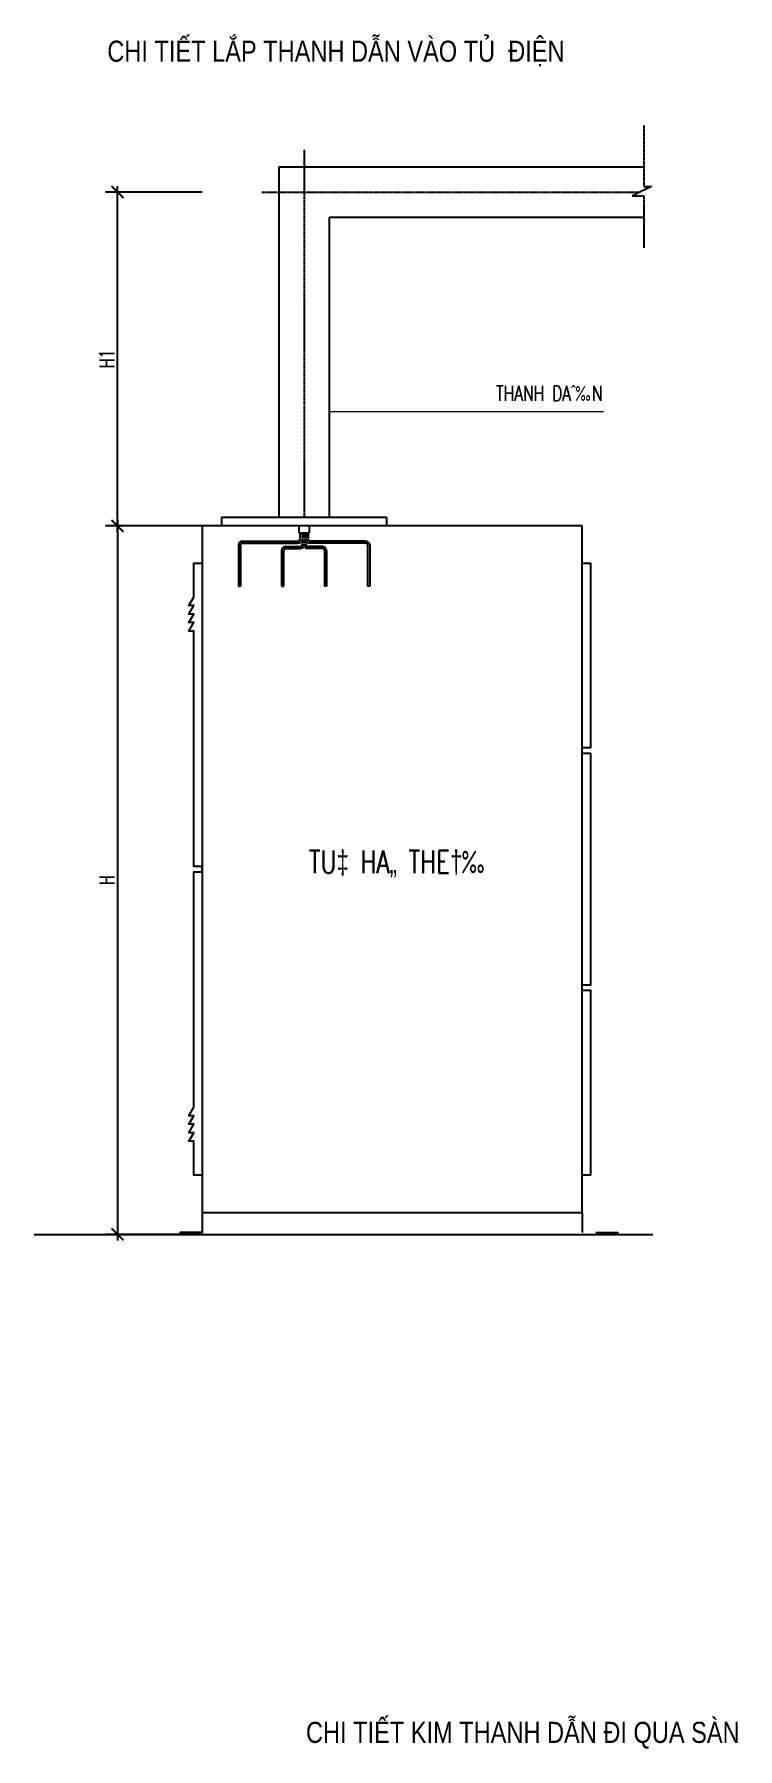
# Model space of a CAD drawing. Extents: x -5343388 to 7033982, y -486386 to 188356.
# Drawn here: x 597370 to 609037, y 22845 to 51295 of the extents above; entities that cross this region are included whole.
import ezdxf
from ezdxf.enums import TextEntityAlignment as Align

# ---------------------------------------------------------------- set-up
doc = ezdxf.new("R2010")
doc.units = 0
doc.header["$MEASUREMENT"] = 0
doc.linetypes.add('CENTER', pattern=[2, 1.25, -0.25, 0.25, -0.25])
doc.linetypes.add('CENTER2', pattern=[1.125, 0.75, -0.125, 0.125, -0.125])
doc.layers.add('0-----TEXT DIEN', color=3, linetype='Continuous', lineweight=0)
for name, color, linetype in [('2', 2, 'Continuous'), ('3', 3, 'CENTER2'), ('BUSDUCT', 6, 'Continuous'), ('DETAIL', 2, 'Continuous'), ('PANEL', 1, 'Continuous'), ('WALL', 11, 'Continuous')]:
    doc.layers.add(name, color=color, linetype=linetype)
doc.styles.add('RMS', font='romans.shx', dxfattribs={"width": 0.7, "bigfont": 'vns.shx'})
doc.styles.add('ROMANS1', font='ROMANS1.shx')
doc.styles.add('TEXT1', font='', dxfattribs={"width": 0.85, "height": 200})
doc.styles.get('TEXT1').set_extended_font_data('.VnArialH')
doc.dimstyles.new('1-10', dxfattribs={"dimtxt": 500, "dimasz": 200, "dimexe": 200, "dimexo": 0, "dimgap": 150, "dimtad": 1, "dimdec": 0, "dimzin": 12, "dimdsep": 46, "dimtxsty": 'RMS', "dimblk1": 'ARCHTICK', "dimblk2": 'ARCHTICK', "dimsah": 1, "dimcen": 0.09, "dimdle": 100, "dimclrd": 1, "dimclre": 1, "dimclrt": 7, "dimadec": 0, "dimazin": 0, "dimtfac": 1, "dimtdec": 0, "dimtix": 1, "dimtmove": 2, "dimatfit": 3, "dimldrblk": 'ARCHTICK', "dimfxl": 1, "dimtvp": 0.249377, "dimtolj": 1, "dimtzin": 12, "dimarcsym": 0})

# ---------------------------------------------------------------- blocks, each defined once
blk = doc.blocks.new('_ArchTick')
at = {"color": 0, "linetype": 'ByBlock', "const_width": 0.15}
blk.add_lwpolyline([(-0.5, -0.5), (0.5, 0.5)], dxfattribs=at)
blk = doc.blocks.new('*D102')
at = {"layer": '3', "color": 1, "linetype": 'ByBlock', "lineweight": -2, "transparency": 16777216}
for p, q in [((600157, 43136), (598551, 43136)), ((598751, 43236), (598751, 31280)), ((600157, 31380), (598551, 31380))]:
    blk.add_line(p, q, dxfattribs=at)
at = {"layer": 'DEFPOINTS', "color": 0, "linetype": 'ByBlock', "transparency": 16777216}
for p in [(600157, 43136), (598751, 31380), (600157, 31380)]:
    blk.add_point(p, dxfattribs=at)
at = {"layer": '3', "color": 1, "linetype": 'ByBlock', "lineweight": -2, "transparency": 16777216, "xscale": 200, "yscale": 200, "zscale": 200}
for p, rotation in [((598751, 43136), 90), ((598751, 31380), 270)]:
    blk.add_blockref('_ArchTick', p, dxfattribs=dict(at, rotation=rotation))
at = {"layer": '3', "color": 7, "linetype": 'ByBlock', "transparency": 16777216, "insert": (598576, 37258), "char_height": 250, "attachment_point": 5, "rotation": 90, "style": 'RMS'}
blk.add_mtext('\\A1;H', dxfattribs=at)
blk = doc.blocks.new('*D103')
at = {"layer": '3', "color": 1, "linetype": 'ByBlock', "lineweight": -2, "transparency": 16777216}
for p, q in [((600157, 48677), (598551, 48677)), ((598751, 43036), (598751, 48777)), ((600157, 43136), (598551, 43136))]:
    blk.add_line(p, q, dxfattribs=at)
at = {"layer": 'DEFPOINTS', "color": 0, "linetype": 'ByBlock', "transparency": 16777216}
for p in [(598751, 48677), (600157, 48677), (600157, 43136)]:
    blk.add_point(p, dxfattribs=at)
at = {"layer": '3', "color": 1, "linetype": 'ByBlock', "lineweight": -2, "transparency": 16777216, "xscale": 200, "yscale": 200, "zscale": 200}
for p, rotation in [((598751, 48677), 90), ((598751, 43136), 270)]:
    blk.add_blockref('_ArchTick', p, dxfattribs=dict(at, rotation=rotation))
at = {"layer": '3', "color": 7, "linetype": 'ByBlock', "transparency": 16777216, "insert": (598576, 45907), "char_height": 250, "attachment_point": 5, "rotation": 90, "style": 'RMS'}
blk.add_mtext('\\A1;H1', dxfattribs=at)

msp = doc.modelspace()

# ---------------------------------------------------------------- linework, layer by layer
at = {"layer": '0-----TEXT DIEN'}
msp.add_lwpolyline([(602263.70817, 45034.36309), (606812.15507, 45034.36309)], dxfattribs=at)
at = {"layer": 'BUSDUCT', "color": 8, "linetype": 'CENTER2'}
for p, q in [((601844.64567, 49377.30058), (601844.64567, 43276.98808)), ((601144.33317, 48676.98808), (607418.89702, 48676.98808))]:
    msp.add_line(p, q, dxfattribs=at)
at = {"layer": 'BUSDUCT', "linetype": 'Continuous'}
for p, q in [((601425.58317, 49096.05058), (601425.58317, 43276.98808)), ((602263.70817, 48257.92558), (602263.70817, 43276.98808))]:
    msp.add_line(p, q, dxfattribs=at)
at = {"layer": 'BUSDUCT'}
for p, q in [((601425.58317, 49096.05058), (607480.32497, 49096.05058)), ((602263.70817, 48257.92558), (607480.32497, 48257.92558))]:
    msp.add_line(p, q, dxfattribs=at)
at = {"layer": 'BUSDUCT', "color": 4, "linetype": 'Continuous'}
for p, q in [((600474.95817, 43276.98808), (600474.95817, 43136.36308)), ((603214.33317, 43276.98808), (600474.95817, 43276.98808)), ((603214.33317, 43276.98808), (603214.33317, 43136.36308)), ((603214.33317, 43136.36308), (600474.95817, 43136.36308))]:
    msp.add_line(p, q, dxfattribs=at)
at = {"layer": 'BUSDUCT', "color": 8, "linetype": 'CENTER2'}
msp.add_lwpolyline([(607480.32497, 49788.15348), (607480.32497, 48770.2265), (607608.06007, 48770.2265), (607286.81943, 48611.88707), (607480.32497, 48611.88707), (607480.32497, 47753.11176)], dxfattribs=at)
at = {"layer": 'DETAIL'}
for p, q in [((601760.27067, 43136.36308), (601760.27067, 43023.86308)), ((601760.27067, 43023.86308), (601929.02067, 43023.86308)), ((601929.02067, 43136.36308), (601929.02067, 43023.86308))]:
    msp.add_line(p, q, dxfattribs=at)
at = {"layer": 'DETAIL', "color": 7, "linetype": 'CENTER'}
for p, q in [((601777.14567, 43023.86308), (601777.14567, 42916.98808)), ((601810.89567, 43023.86308), (601810.89567, 42916.98808)), ((601810.89567, 43023.86308), (601810.89567, 42826.98808)), ((601844.64567, 43023.86308), (601844.64567, 42826.98808)), ((601878.39567, 43023.86308), (601878.39567, 42826.98808)), ((601912.14567, 43023.86308), (601912.14567, 42916.98808))]:
    msp.add_line(p, q, dxfattribs=at)
at = {"layer": 'DETAIL', "color": 7}
for p, q in [((600756.20817, 42815.73808), (600756.20817, 42135.11308)), ((600789.95817, 42815.73808), (600789.95817, 42135.11308)), ((600823.70817, 42883.23808), (601743.39567, 42883.23808)), ((600823.70817, 42849.48808), (601743.39567, 42849.48808)), ((601470.58317, 42725.73808), (601470.58317, 42135.11308)), ((601504.33317, 42725.73808), (601504.33317, 42135.11308)), ((601538.08317, 42793.23808), (601777.14567, 42793.23808)), ((601538.08317, 42759.48808), (601777.14567, 42759.48808)), ((602151.20817, 42793.23808), (601912.14567, 42793.23808)), ((602151.20817, 42759.48808), (601912.14567, 42759.48808)), ((602865.58317, 42883.23808), (601945.89567, 42883.23808)), ((602865.58317, 42849.48808), (601945.89567, 42849.48808)), ((602184.95817, 42725.73808), (602184.95817, 42135.11308)), ((602218.70817, 42725.73808), (602218.70817, 42135.11308)), ((602899.33317, 42815.73808), (602899.33317, 42135.11308)), ((602933.08317, 42815.73808), (602933.08317, 42135.11308)), ((600756.20817, 42135.11308), (600789.95817, 42135.11308)), ((601470.58317, 42135.11308), (601504.33317, 42135.11308)), ((602218.70817, 42135.11308), (602184.95817, 42135.11308)), ((602933.08317, 42135.11308), (602899.33317, 42135.11308))]:
    msp.add_line(p, q, dxfattribs=at)
for centre, radius, start, end in [((600823.70817, 42815.73808), 67.5, 90, 180), ((600823.70817, 42815.73808), 33.75, 90, 180), ((601538.08317, 42725.73808), 67.5, 90, 180), ((601538.08317, 42725.73808), 33.75, 90, 180), ((601743.39567, 42916.98808), 67.5, 270, 0), ((601743.39567, 42916.98808), 33.75, 270, 0), ((601777.14567, 42826.98808), 67.5, 270, 0), ((601777.14567, 42826.98808), 33.75, 270, 0), ((601912.14567, 42826.98808), 67.5, 180, 270), ((601945.89567, 42916.98808), 67.5, 180, 270), ((601912.14567, 42826.98808), 33.75, 180, 270), ((601945.89567, 42916.98808), 33.75, 180, 270), ((602151.20817, 42725.73808), 67.5, 0, 90), ((602151.20817, 42725.73808), 33.75, 0, 90), ((602865.58317, 42815.73808), 67.5, 0, 90), ((602865.58317, 42815.73808), 33.75, 0, 90)]:
    msp.add_arc(centre, radius, start, end, dxfattribs=at)
at = {"layer": 'PANEL', "linetype": 'Continuous'}
for p, q in [((600157.14567, 43136.36308), (600157.14567, 31745.73808)), ((606457.14567, 43136.36308), (600157.14567, 43136.36308)), ((606457.14567, 31745.73808), (606457.14567, 43136.36308)), ((600157.14567, 31745.73808), (606457.14567, 31745.73808)), ((606457.14567, 31745.73808), (606457.14567, 31413.86308)), ((600157.14567, 31380.11308), (606457.14567, 31380.11308)), ((606682.14567, 31413.86308), (607047.77067, 31413.86308)), ((607047.77067, 31380.11308), (606682.14567, 31380.11308)), ((607047.77067, 31413.86308), (607047.77067, 31380.11308))]:
    msp.add_line(p, q, dxfattribs=at)
at = {"layer": 'PANEL', "color": 7}
for points in [[(600157.14567, 32364.48808), (600016.52067, 32364.48808), (600016.52067, 32926.98808), (599932.14567, 32926.98808), (600016.52067, 33067.61308), (599932.14567, 33067.61308), (600016.52067, 33208.23808), (599932.14567, 33208.23808), (600016.52067, 33348.86308), (599932.14567, 33348.86308), (600016.52067, 33489.48808), (600016.52067, 37398.86308), (600157.14567, 37398.86308), (600157.14567, 37483.23808), (600016.52067, 37483.23808), (600016.52067, 41392.61308), (599932.14567, 41392.61308), (600016.52067, 41533.23808), (599932.14567, 41533.23808), (600016.52067, 41673.86308), (599932.14567, 41673.86308), (600016.52067, 41814.48808), (599932.14567, 41814.48808), (600016.52067, 41955.11308), (600016.52067, 42517.61308), (600157.14567, 42517.61308)], [(606457.14567, 42517.61308), (606597.77067, 42517.61308), (606597.77067, 39451.98808), (606457.14567, 39451.98808)], [(606457.14567, 39367.61308), (606597.77067, 39367.61308), (606597.77067, 35514.48808), (606457.14567, 35514.48808)], [(606457.14567, 35430.11308), (606597.77067, 35430.11308), (606597.77067, 32364.48808), (606457.14567, 32364.48808)]]:
    msp.add_lwpolyline(points, dxfattribs=at)
at = {"layer": 'PANEL', "linetype": 'Continuous'}
msp.add_lwpolyline([(600157.14567, 31745.73808), (600157.14567, 31413.86308), (599791.52067, 31413.86308), (599791.52067, 31380.11308), (600157.14567, 31380.11308)], dxfattribs=at)
at = {"layer": 'WALL'}
msp.add_line((597370.39649, 31380.11308), (607627.77439, 31380.11308), dxfattribs=at)

# ---------------------------------------------------------------- texts
at = {"layer": '0-----TEXT DIEN', "style": 'ROMANS1', "width": 0.75}
for s, height, p in [('THANH DAˆ‰N', 250, (605912.50614, 45135.04896)), ('TU‡ HA„ THE†‰', 375, (603397.85857, 37260.09297))]:
    msp.add_text(s, height=height, dxfattribs=at).set_placement(p, align=Align.BOTTOM_CENTER)
at = {"layer": '2', "color": 6, "style": 'TEXT1', "width": 0.8}
for s, p in [('chi tiÕt l¾p thanh dÉn vµo tñ  ®iÖn', (606165.45568, 50838.97655)), ('chi tiÕt kim thanh dÉn ®i qua sµn', (609068.84326, 22941.20222))]:
    msp.add_text(s, height=350, dxfattribs=at).set_placement(p, align=Align.RIGHT)

# ---------------------------------------------------------------- dimensions: what is measured, and where the dimension line sits
at = {"layer": '3', "color": 4, "linetype": 'ByBlock'}
for base, p2, text, picture, middle in [((598750.89567, 48676.98808), (600157.14567, 48676.98808), 'H1', '*D103', (598575.89567, 45906.67558)), ((598750.89567, 31380.11308), (600157.14567, 31380.11308), 'H', '*D102', (598575.89567, 37258.23808))]:
    dim = msp.add_linear_dim(base=base, p1=(600157.14567, 43136.36308), p2=p2, angle=90, text=text, dimstyle='1-10', override={"dimtxt": 250, "dimgap": 50}, dxfattribs=at)
    dim.commit()
    dim.dimension.update_dxf_attribs({"geometry": picture, "text_midpoint": middle})

doc.saveas('drawing.dxf')
